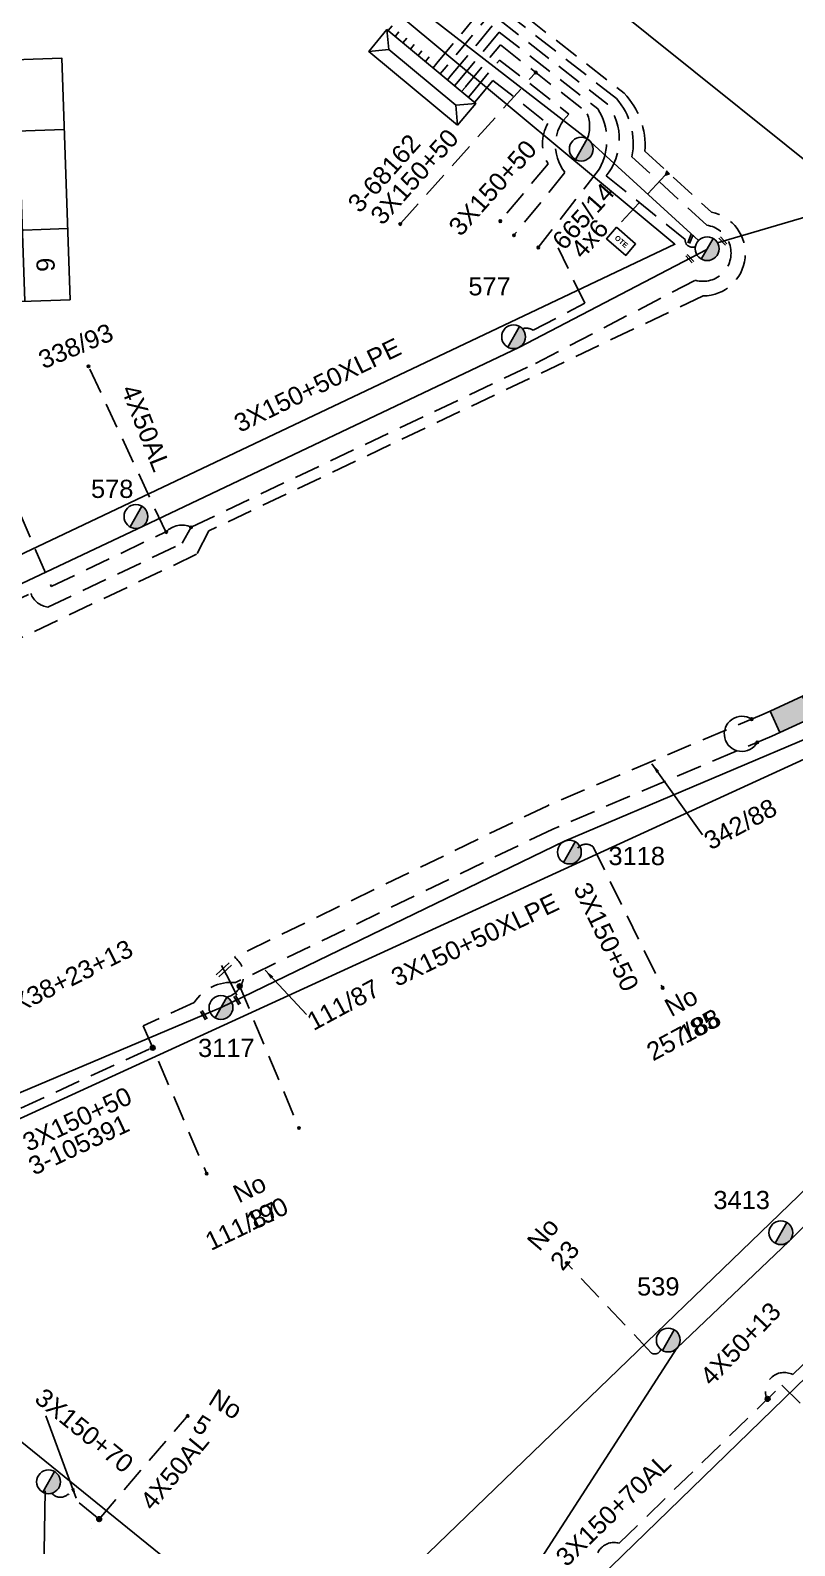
# Model space of a CAD drawing. Header units: millimetres. Extents: x 1421 to 13344, y 800 to 1949.
# Drawn here: x 11659.7 to 11735.3, y 963.7 to 1113.6 of the extents above; entities that cross this region are included whole.
import ezdxf
from ezdxf.enums import TextEntityAlignment as Align

# ---------------------------------------------------------------- set-up
doc = ezdxf.new("R2010")
doc.units = ezdxf.units.MM
doc.linetypes.add('DASHED', pattern=[19.05, 12.7, -6.35])
for name, color, linetype in [('Link Box 4 Διευθύνσεων', 7, 'Continuous'), ('Pillar OTE', 7, 'Continuous'), ('Άγνωστα', 7, 'Continuous'), ('Ασφαλειοκιβώτια Χ.Τ 9 αναχωρήσεων', 7, 'Continuous'), ('Γυμνά εναέρια ΧΤ και ΦΟΠ (3Φ)   4x50+16AL', 7, 'Continuous'), ('Επιγραφές - Σχήματα', 7, 'Continuous'), ('Καλώδια ΧΤ   3x150+50CU', 7, 'DASHED'), ('Καλώδια ΧΤ   3x150+70AL', 7, 'DASHED'), ('Καλώδια ΧΤ   3x150AL+50CU', 7, 'DASHED'), ('Μηχανική τομή', 7, 'Continuous'), ('Στύλος ΦΜ', 7, 'Continuous'), ('Στύλος ΦΜ @ 1', 7, 'Continuous'), ('Συνδέσεις', 7, 'Continuous'), ('Συνεστραμμένα ΧΤ   3x70+54.6+25 AL', 7, 'SYN_LINE'), ('Υποσταθμός πόλεως', 7, 'Continuous'), ('Υπόβαθρο ΔΕΗ', 7, 'Continuous'), ('Υπόγεια καλώδια Παροχών ΧΤ   4x50AL', 7, 'DASHED'), ('Υπόγεια καλώδια Παροχών ΧΤ   4x6', 7, 'DASHED')]:
    doc.layers.add(name, color=color, linetype=linetype)
doc.styles.get("Standard").update_dxf_attribs({"font": 'ARIAL.TTF'})
doc.linetypes.add('SYN_LINE', pattern='A,0.5,-0.0001,["/\\/\\/\\/",Standard,S=0.1,R=0,X=0,Y=-0.05],-0.25', length=0.7501)
doc.dimstyles.new('ISO-25', dxfattribs={"dimtxt": 2.5, "dimasz": 2.5, "dimexe": 1.25, "dimexo": 0.625, "dimtad": 1, "dimtxsty": 'Standard', "dimcen": 2.5, "dimadec": 0, "dimazin": 0, "dimtfac": 1, "dimtmove": 0, "dimatfit": 3, "dimfxl": 1, "dimarcsym": 0})

# ---------------------------------------------------------------- blocks, each defined once
blk = doc.blocks.new('LINK BOX 4 ΑΝΑΧΩΡΗΣΕΩΝ')
at = {"layer": 'Link Box 4 Διευθύνσεων', "ltscale": 40}
blk.add_hatch(color=256, dxfattribs=at).paths.add_polyline_path([(-3.54, 0), (-3.54, -4.67), (3.54, -4.67), (3.54, 0)])
for p, q in [((-3.54, 0), (-5.33, 0)), ((5.33, 0), (3.54, 0)), ((-3.54, -4.67), (-5.33, -4.67)), ((5.33, -4.67), (3.54, -4.67))]:
    blk.add_line(p, q, dxfattribs=at)
blk.add_lwpolyline([(-3.54, -4.67), (-3.54, 0), (3.54, 0), (3.54, -4.67)], close=True, dxfattribs=at)
blk = doc.blocks.new('ΑΣΦΑΛΕΙΟΚΙΒΩΤΙΟ ΥΠΟΣΤΑΘΜΟΥ 9 ΑΝΑΧΩΡΗΣΕΩΝ')
at = {"layer": 'Ασφαλειοκιβώτια Χ.Τ 9 αναχωρήσεων', "ltscale": 40}
for p, q in [((-23.8, 40.36), (24.02, 40.36)), ((-9.72, 40.36), (-9.72, -40.64)), ((9.94, 40.36), (9.94, -40.64)), ((-23.8, 31.36), (24.02, 31.36)), ((-23.8, 22.36), (24.02, 22.36)), ((-23.8, 13.36), (24.02, 13.36)), ((-23.8, 4.36), (24.02, 4.36)), ((-23.8, -4.64), (24.02, -4.64)), ((-23.8, -13.64), (24.02, -13.64)), ((-23.8, -22.64), (24.02, -22.64)), ((-23.8, -31.64), (24.02, -31.64))]:
    blk.add_line(p, q, dxfattribs=at)
at = {"layer": 'Ασφαλειοκιβώτια Χ.Τ 9 αναχωρήσεων'}
blk.add_lwpolyline([(-23.8, -40.64), (24.02, -40.64), (24.02, 40.36), (-23.8, 40.36)], close=True, dxfattribs=at)
for s, p in [('1', (-18.12, 33.62)), ('2', (-18.12, 25.05)), ('3', (-18.12, 15.98)), ('4', (-18.12, 6.96)), ('5', (-18.12, -2.05)), ('6', (-18.12, -11.19)), ('7', (-18.12, -19.43)), ('8', (-18.12, -29.12)), ('9', (-18.12, -37.81))]:
    blk.add_text(s, height=3.6, dxfattribs=at).set_placement(p)
at = {"layer": 'Ασφαλειοκιβώτια Χ.Τ 9 αναχωρήσεων', "ltscale": 40}
for tag, height, p in [('ΟΝΟΜΑ', 5, (-0.16, 44.31)), ('ΚΕΙΜΕΝΟ 1', 2, (17.06, 35.59)), ('ΚΕΙΜΕΝΟ 2', 2, (17.06, 26.88)), ('ΚΕΙΜΕΝΟ 3', 2, (17.06, 17.69)), ('ΚΕΙΜΕΝΟ 4', 2, (17.06, 8.71)), ('ΚΕΙΜΕΝΟ 5', 2, (17.06, -0.13)), ('ΚΕΙΜΕΝΟ 6', 2, (17.06, -9.05)), ('ΚΕΙΜΕΝΟ 7', 2, (17.06, -18.13)), ('ΚΕΙΜΕΝΟ 8', 2, (17.06, -26.85)), ('ΚΕΙΜΕΝΟ 9', 2, (17.06, -35.99)), ('ΣΧ', 2, (-0.1, -42.64))]:
    blk.add_attdef(tag, text='', height=height, dxfattribs=at).set_placement(p, align=Align.MIDDLE_CENTER)
blk = doc.blocks.new('ΥΠΑΡΧΩΝ ΤΣΙΜΕΝΤΕΝΙΟΣ ΣΤΥΛΟΣ')
at = {"layer": 'Στύλος ΦΜ'}
blk.add_hatch(color=7, dxfattribs=at).paths.add_polyline_path([(-1.29, -2.28, 0.574793), (2.62, 0, 0.268822), (1.3, 2.27)])
at = {"layer": 'Στύλος ΦΜ', "color": 7}
blk.add_line((-1.29, -2.28), (1.3, 2.27), dxfattribs=at)
blk.add_circle((0, 0), 2.62, dxfattribs=at)
at = {"layer": 'Στύλος ΦΜ', "flags": 4}
for tag, p in [('ΑΡΙΘΜΟΣ', (-4.68, 8.05)), ('ΤΥΠΟΣ', (-4.91, 3.03))]:
    blk.add_attdef(tag, p, '', height=4, dxfattribs=at)
blk = doc.blocks.new('ΥΠΟΣΤΑΘΜΟΣ ΠΟΛΕΩΣ 13 ΑΝΑΧΩΡΗΣΕΩΝ')
at = {"layer": 'Υποσταθμός πόλεως', "ltscale": 40}
for p, q in [((-11.12, -2.82), (-11.12, -4)), ((-9.53, -2.82), (-9.53, -4)), ((-7.77, -2.82), (-7.77, -4)), ((-5.99, -2.82), (-5.99, -4)), ((-4.14, -2.82), (-4.14, -4)), ((-2.3, -2.82), (-2.3, -4)), ((-0.43, -2.82), (-0.43, -4)), ((1.54, -2.82), (1.54, -4)), ((3.43, -2.82), (3.43, -4)), ((5.39, -2.82), (5.39, -4)), ((7.32, -2.82), (7.32, -4)), ((9.32, -2.82), (9.32, -4)), ((11.11, -2.82), (11.11, -4))]:
    blk.add_line(p, q, dxfattribs=at)
blk.add_lwpolyline([(-11.43, 2.82), (11.43, 2.82), (11.43, -2.82), (-11.43, -2.82)], close=True, dxfattribs=at)
for points in [[(-8.62, 0), (-11.43, 2.82)], [(-11.43, -2.82), (-8.62, 0)], [(-8.62, 0), (8.62, 0)], [(8.62, 0), (11.43, 2.82)], [(11.43, -2.82), (8.62, 0)]]:
    blk.add_lwpolyline(points, dxfattribs=at)
at = {"layer": 'Υποσταθμός πόλεως', "linetype": 'SYN_LINE', "ltscale": 40, "flags": 1}
for tag, p in [('ΜΕΤΑΣΧΗΜΑΤΙΣΜΟΣ', (12.22, 1.68)), ('ΙΣΧΥΣ', (12.2, -1.11)), ('ΑΡΙΘΜΟΣ', (12.32, -3.83))]:
    blk.add_attdef(tag, p, '', height=1.8, dxfattribs=at)
blk = doc.blocks.new('ΜΗΧΑΝΙΚΗ ΤΟΜΗ')
at = {"layer": 'Μηχανική τομή', "ltscale": 40}
for p, q in [((-1.89, 0.78), (1.89, 0.78)), ((1.89, 0), (-1.89, 0))]:
    blk.add_line(p, q, dxfattribs=at)
blk = doc.blocks.new('_ΣΥΝΔΕΣΗ')
at = {"layer": 'Συνδέσεις', "linetype": 'SYN_LINE', "ltscale": 40}
blk.add_hatch(color=256, dxfattribs=at).paths.add_polyline_path([(0.5, -0.01, 1), (-0.5, -0.01, 1)])
at = {"layer": 'Συνδέσεις'}
blk.add_circle((0, -0.01), 0.5, dxfattribs=at)
blk = doc.blocks.new('τομή_')
at = {"layer": 'Επιγραφές - Σχήματα'}
for p, q in [((-1.29, -0.22), (0.13, 0.75)), ((-1.08, -0.46), (0.34, 0.51)), ((-0.66, 0.62), (-0.29, -0.37))]:
    blk.add_line(p, q, dxfattribs=at)
blk = doc.blocks.new('PILLAR ΟΤΕ')
at = {"layer": 'Pillar OTE', "ltscale": 40}
blk.add_lwpolyline([(-3.31, 2.02), (3.39, 2.02), (3.39, -1.99), (-3.31, -1.99)], close=True, dxfattribs=at)
at = {"layer": 'Pillar OTE', "insert": (-1.81, 0.71), "char_height": 1.3575, "width": 109.961, "attachment_point": 1}
blk.add_mtext('{\\fArial|b1|i0|c161|p34;OTE}', dxfattribs=at)

msp = doc.modelspace()

# ---------------------------------------------------------------- hatches: boundary and pattern name
at = {"layer": 'Pillar OTE', "ltscale": 40}
h = msp.add_hatch(color=256, dxfattribs=at)
h.dxf.hatch_style = 1
h.paths.add_polyline_path([(11722.68748, 1099.70647), (11722.53362, 1099.31756), (11722.93541, 1099.45011)])

# ---------------------------------------------------------------- linework, layer by layer
msp.add_lwpolyline([(11722.93541, 1099.45011), (11722.53362, 1099.31756), (11722.68748, 1099.70647), (11722.93541, 1099.45011)], dxfattribs=at)
at = {"layer": 'Άγνωστα', "color": 27, "linetype": 'DASHED', "ltscale": 0.2}
msp.add_lwpolyline([(11708.38216, 1084.10916, -0.227532156), (11709.45259, 1083.95349), (11709.45259, 1083.95349), (11714.56223, 1086.63646), (11711.91045, 1092.10902), (11711.91045, 1092.10902)], format="xyb", dxfattribs=at)
at = {"layer": 'Άγνωστα', "color": 133, "linetype": 'DASHED', "ltscale": 0.2}
msp.add_lwpolyline([(11722.08883, 983.09024, -0.483952597), (11721.17189, 982.71989), (11712.77376, 991.63273)], format="xyb", dxfattribs=at)
msp.add_lwpolyline([(11734.04872, 979.53307), (11734.04872, 979.53307), (11746.05303, 967.83435)], dxfattribs=at)
at = {"layer": 'Άγνωστα', "color": 6}
msp.add_lwpolyline([(11660.89696, 953.12903), (11661.1565, 969.1061)], dxfattribs=at)
at = {"layer": 'Γυμνά εναέρια ΧΤ και ΦΟΠ (3Φ)   4x50+16AL', "color": 151, "linetype": 'Continuous', "ltscale": 0.2}
msp.add_lwpolyline([(11616.86082, 988.98133), (11646.0475, 1003.15693), (11678.56046, 1016.92884), (11712.5539, 1033.38489), (11739.94244, 1044.98844)], dxfattribs=at)
at = {"layer": 'Γυμνά εναέρια ΧΤ και ΦΟΠ (3Φ)   4x50+16AL', "color": 133, "linetype": 'Continuous', "ltscale": 0.2}
msp.add_lwpolyline([(11685.86935, 933.97698), (11702.87475, 951.01742), (11723.6748, 983.20409), (11734.77392, 993.78512), (11744.83312, 1003.76538), (11773.60823, 1030.49158)], dxfattribs=at)
at = {"layer": 'Καλώδια ΧΤ   3x150+50CU', "color": 62, "linetype": 'DASHED', "ltscale": 0.2}
for points in [[(11732.08434, 1045.89266), (11710.85871, 1036.90012), (11679.89541, 1021.91094, -0.619034683), (11679.14376, 1017.95201)], [(11733.06051, 1043.77259), (11711.38696, 1034.59028), (11680.0071, 1019.39945, 0.276021007), (11675.89947, 1017.41097), (11670.86947, 1015.10694), (11677.15094, 1000.47162)], [(11651.30664, 953.24449), (11657.66842, 962.07559), (11646.19676, 970.3396), (11622.09431, 990.17582), (11644.71993, 1000.54397, 0.784967606), (11648.37019, 1002.21599), (11671.79667, 1012.94663)]]:
    msp.add_lwpolyline(points, format="xyb", dxfattribs=at)
at = {"layer": 'Καλώδια ΧΤ   3x150+50CU', "color": 151, "linetype": 'DASHED', "ltscale": 0.2}
msp.add_lwpolyline([(11713.87143, 1032.70665, -0.422195656), (11715.38963, 1032.8186), (11722.26578, 1018.8707)], format="xyb", dxfattribs=at)
at = {"layer": 'Καλώδια ΧΤ   3x150+50CU', "color": 62, "linetype": 'DASHED', "ltscale": 0.2}
msp.add_lwpolyline([(11680.35392, 1019.15655), (11686.27652, 1004.98256)], dxfattribs=at)
at = {"layer": 'Καλώδια ΧΤ   3x150+50CU', "color": 133, "linetype": 'DASHED', "ltscale": 0.2}
msp.add_lwpolyline([(11732.62734, 978.15256, -0.725537856), (11735.13856, 980.59157), (11745.93498, 991.07751)], format="xyb", dxfattribs=at)
at = {"layer": 'Καλώδια ΧΤ   3x150+70AL', "color": 133, "linetype": 'DASHED', "ltscale": 0.2}
msp.add_lwpolyline([(11715.74924, 961.75984, -0.592606421), (11717.95254, 963.89977), (11734.00976, 979.49523)], format="xyb", dxfattribs=at)
at = {"layer": 'Καλώδια ΧΤ   3x150+70AL', "color": 6, "linetype": 'DASHED', "ltscale": 0.2}
msp.add_lwpolyline([(11666.49612, 966.29845), (11663.42827, 968.78418, -0.456166605), (11661.81851, 968.85568)], format="xyb", dxfattribs=at)
at = {"layer": 'Καλώδια ΧΤ   3x150+70AL', "color": 6, "ltscale": 0.2}
msp.add_lwpolyline([(11665.71197, 965.38355), (11665.71197, 965.38355)], dxfattribs=at)
at = {"layer": 'Καλώδια ΧΤ   3x150AL+50CU', "color": 30, "linetype": 'DASHED', "ltscale": 0.2}
msp.add_lwpolyline([(11699.91939, 1110.37885), (11705.70936, 1117.338), (11718.44353, 1107.41211, -0.216891354), (11720.49708, 1101.69115), (11727.10522, 1095.63699, -0.9001756), (11726.28648, 1087.35294), (11677.3703, 1064.10222), (11676.14502, 1061.77768), (11615.08192, 1032.75332, -0.60157845), (11614.43646, 1033.87669), (11615.50487, 1034.38601)], format="xyb", dxfattribs=at)
at = {"layer": 'Καλώδια ΧΤ   3x150AL+50CU', "color": 85, "linetype": 'DASHED', "ltscale": 0.2}
msp.add_lwpolyline([(11619.31034, 1038.78576), (11659.73491, 1057.9044, 0.281978332), (11661.43457, 1056.55494), (11674.71262, 1062.86623), (11675.61437, 1064.47773), (11709.69036, 1080.67465), (11725.48592, 1088.90117, 1.070764304), (11726.62388, 1094.35153), (11719.22348, 1101.13153, 0.233414637), (11717.69375, 1106.89069), (11705.88865, 1116.09239), (11700.63775, 1109.78117)], format="xyb", dxfattribs=at)
at = {"layer": 'Καλώδια ΧΤ   3x150AL+50CU', "color": 27, "linetype": 'DASHED', "ltscale": 0.2}
msp.add_lwpolyline([(11701.34727, 1109.19086), (11705.98708, 1114.76758), (11716.8041, 1106.33605, -0.34884479), (11716.67192, 1099.2377), (11724.48865, 1092.93617, 0.558606965), (11725.51087, 1092.22867)], format="xyb", dxfattribs=at)
at = {"layer": 'Καλώδια ΧΤ   3x150AL+50CU', "color": 2, "linetype": 'DASHED', "ltscale": 0.2}
msp.add_lwpolyline([(11702.05626, 1108.60099), (11706.10013, 1113.46144), (11706.10017, 1113.46141)], dxfattribs=at)
msp.add_lwpolyline([(11706.10017, 1113.46141), (11715.86002, 1105.8539, -0.272779735), (11716.00595, 1099.93795), (11709.96021, 1092.15112)], format="xyb", dxfattribs=at)
at = {"layer": 'Καλώδια ΧΤ   3x150AL+50CU', "color": 1, "linetype": 'DASHED', "ltscale": 0.2}
msp.add_lwpolyline([(11702.74028, 1108.03188), (11706.20387, 1112.19487), (11714.74286, 1105.53899, -0.205670751), (11714.7988, 1102.9055)], format="xyb", dxfattribs=at)
at = {"layer": 'Καλώδια ΧΤ   3x150AL+50CU', "color": 6, "linetype": 'DASHED', "ltscale": 0.2}
msp.add_lwpolyline([(11703.42024, 1107.46616), (11706.11206, 1110.70155), (11712.99092, 1105.35355), (11712.99092, 1105.35355, 0.391342416), (11712.60009, 1099.56591), (11712.60009, 1099.56591), (11712.60009, 1099.56591), (11707.54729, 1093.3569)], format="xyb", dxfattribs=at)
at = {"layer": 'Καλώδια ΧΤ   3x150AL+50CU', "color": 1, "linetype": 'DASHED', "ltscale": 0.2}
msp.add_lwpolyline([(11696.35978, 1094.567), (11709.70228, 1109.46797)], dxfattribs=at)
at = {"layer": 'Καλώδια ΧΤ   3x150AL+50CU', "color": 133, "linetype": 'DASHED', "ltscale": 0.2}
msp.add_lwpolyline([(11704.03017, 1106.9587), (11705.46661, 1108.6852), (11710.89723, 1104.40674, 0.27732968), (11710.92878, 1100.42152), (11710.92878, 1100.42152), (11710.92878, 1100.42152), (11706.19605, 1094.7556)], format="xyb", dxfattribs=at)
at = {"layer": 'Καλώδια ΧΤ   3x150AL+50CU', "color": 85, "linetype": 'DASHED', "ltscale": 0.2}
msp.add_lwpolyline([(11654.18107, 1076.306), (11661.75888, 1058.60384), (11661.75888, 1058.60384), (11661.75888, 1058.60384), (11673.09479, 1063.992)], dxfattribs=at)
msp.add_arc((11674.7081, 1062.40105), 2.26581, 66.4235176, 135.3999004, dxfattribs=at)
at = {"layer": 'Συνεστραμμένα ΧΤ   3x70+54.6+25 AL', "color": 5, "linetype": 'SYN_LINE', "ltscale": 20}
msp.add_lwpolyline([(11616.21451, 1180.4325), (11635.69888, 1166.99136), (11651.87794, 1154.20831), (11692.59583, 1120.11165), (11714.7988, 1102.9055), (11725.80303, 1092.82379)], dxfattribs=at)
at = {"layer": 'Συνεστραμμένα ΧΤ   3x70+54.6+25 AL', "color": 27, "linetype": 'SYN_LINE', "ltscale": 20}
for points in [[(11727.69574, 1092.60952), (11738.23327, 1095.70185), (11778.76993, 1115.71372), (11813.88152, 1135.2319)], [(11589.23682, 1026.97059), (11626.48629, 1043.59962), (11670.84696, 1064.57981), (11708.01765, 1082.24769), (11726.62272, 1091.93744)]]:
    msp.add_lwpolyline(points, dxfattribs=at)
at = {"layer": 'Υπόβαθρο ΔΕΗ'}
for points in [[(11702.75798, 1127.72643), (11763.41625, 1189.34748), (11811.17072, 1136.2814), (11738.98636, 1098.68608), (11702.75798, 1127.72643)], [(11524.33926, 1075.87382), (11625.73679, 1172.01446), (11696.59297, 1114.84043), (11723.48374, 1092.45949), (11587.63786, 1028.02045), (11524.33926, 1075.87382)], [(11637.62309, 996.31171), (11636.70406, 991.83622), (11686.88868, 951.17414), (11761.06441, 1022.78131), (11741.02142, 1043.67393), (11637.62309, 996.31171)], [(11679.10123, 1020.1674), (11680.12259, 1018.13651)], [(11753.23901, 897.86813), (11820.70931, 962.56218), (11770.7767, 1013.65618), (11697.78599, 942.76449), (11753.23901, 897.86813)]]:
    msp.add_lwpolyline(points, dxfattribs=at)
msp.add_arc((11730.10545, 1044.01225), 1.74342, 56.350572, 330.9818283, dxfattribs=at)
at = {"layer": 'Υπόγεια καλώδια Παροχών ΧΤ   4x50AL', "color": 85, "ltscale": 0.2}
msp.add_lwpolyline([(11673.09479, 1063.992), (11673.09479, 1063.992), (11665.45094, 1080.38472)], dxfattribs=at)
at = {"layer": 'Υπόγεια καλώδια Παροχών ΧΤ   4x50AL', "color": 6, "ltscale": 0.2}
msp.add_lwpolyline([(11666.49612, 966.29845), (11675.33303, 976.60881)], dxfattribs=at)
at = {"layer": 'Υπόγεια καλώδια Παροχών ΧΤ   4x6', "color": 30, "linetype": 'DASHED', "ltscale": 0.2}
msp.add_lwpolyline([(11722.52884, 1099.30547), (11717.58973, 1094.04136)], dxfattribs=at)

# ---------------------------------------------------------------- block references
at = {"layer": 'Link Box 4 Διευθύνσεων', "xscale": 0.4999999999999997, "yscale": 0.4999999999999997, "zscale": 0.4999999999999997, "rotation": 24.72323136860651}
msp.add_blockref('LINK BOX 4 ΑΝΑΧΩΡΗΣΕΩΝ', (11734.50433, 1047.00692), dxfattribs=at)
at = {"layer": 'Pillar OTE', "xscale": 0.375, "yscale": 0.375, "zscale": 0.375, "rotation": 319.3038628419159}
msp.add_blockref('PILLAR ΟΤΕ', (11718.13577, 1092.76047), dxfattribs=at)
at = {"layer": 'Ασφαλειοκιβώτια Χ.Τ 9 αναχωρήσεων', "xscale": 0.4999999999999997, "yscale": 0.4999999999999997, "zscale": 0.4999999999999997, "rotation": 91.97262806557677}
msp.add_blockref('ΑΣΦΑΛΕΙΟΚΙΒΩΤΙΟ ΥΠΟΣΤΑΘΜΟΥ 9 ΑΝΑΧΩΡΗΣΕΩΝ', (11642.91595, 1098.1707), dxfattribs=at)
at = {"layer": 'Επιγραφές - Σχήματα', "rotation": 8.28868952573257}
msp.add_blockref('τομή_', (11679.33936, 1020.57346), dxfattribs=at)
at = {"layer": 'Μηχανική τομή'}
for p, xscale, yscale, zscale, rotation in [((11725.10337, 1092.96418), 0.249999999999919, 0.249999999999919, 0.249999999999919, 68.45138536945211), ((11728.15565, 1092.7341), 0.2500000000001928, 0.2500000000001928, 0.2500000000001928, 312.6268794242704), ((11724.87192, 1090.96695), 0.2500000000001928, 0.2500000000001928, 0.2500000000001928, 312.6268794242704), ((11680.06751, 1017.60518), 0.2500000000001926, 0.2500000000001926, 0.2500000000001926, 301.5413271457322), ((11676.7762, 1016.11838), 0.2500000000001927, 0.2500000000001927, 0.2500000000001927, 301.5413271457322)]:
    msp.add_blockref('ΜΗΧΑΝΙΚΗ ΤΟΜΗ', p, dxfattribs=dict(at, xscale=xscale, yscale=yscale, zscale=zscale, rotation=rotation))
at = {"layer": 'Στύλος ΦΜ @ 1', "ltscale": 40, "xscale": 0.4499999999998181, "yscale": 0.4499999999998181, "zscale": 0.4499999999998181}
for p in [(11714.21324, 1101.88361), (11726.67144, 1092.02817), (11661.49347, 969.98771)]:
    msp.add_blockref('ΥΠΑΡΧΩΝ ΤΣΙΜΕΝΤΕΝΙΟΣ ΣΤΥΛΟΣ', p, dxfattribs=at)
at = {"layer": 'Στύλος ΦΜ @ 1', "ltscale": 40}
ref = msp.add_blockref('ΥΠΑΡΧΩΝ ΤΣΙΜΕΝΤΕΝΙΟΣ ΣΤΥΛΟΣ', (11707.5146, 1083.31262), dxfattribs=dict(at, xscale=0.4499999999998181, yscale=0.4499999999998181, zscale=0.4499999999998181))
ref.add_attrib('ΤΥΠΟΣ', '577', (11703.0397, 1087.40608), dxfattribs={"layer": 'Στύλος ΦΜ', "height": 1.8, "flags": 4})
ref = msp.add_blockref('ΥΠΑΡΧΩΝ ΤΣΙΜΕΝΤΕΝΙΟΣ ΣΤΥΛΟΣ', (11670.14354, 1065.52445), dxfattribs=dict(at, xscale=0.4499999999998181, yscale=0.4499999999998181, zscale=0.4499999999998181))
ref.add_attrib('ΤΥΠΟΣ', '578', (11665.69388, 1067.35883), dxfattribs={"layer": 'Στύλος ΦΜ', "height": 1.8, "flags": 4})
ref = msp.add_blockref('ΥΠΑΡΧΩΝ ΤΣΙΜΕΝΤΕΝΙΟΣ ΣΤΥΛΟΣ', (11713.03621, 1032.3104), dxfattribs=dict(at, xscale=0.4499999999998181, yscale=0.4499999999998181, zscale=0.4499999999998181))
ref.add_attrib('ΤΥΠΟΣ', '3118', (11716.90068, 1031.02086), dxfattribs={"layer": 'Στύλος ΦΜ', "height": 1.8, "flags": 4})
ref = msp.add_blockref('ΥΠΑΡΧΩΝ ΤΣΙΜΕΝΤΕΝΙΟΣ ΣΤΥΛΟΣ', (11678.5582, 1016.93013), dxfattribs=dict(at, xscale=0.4499999999998181, yscale=0.4499999999998181, zscale=0.4499999999998181))
ref.add_attrib('ΤΥΠΟΣ', '3117', (11676.28833, 1012.0291), dxfattribs={"layer": 'Στύλος ΦΜ', "height": 1.8, "flags": 4})
ref = msp.add_blockref('ΥΠΑΡΧΩΝ ΤΣΙΜΕΝΤΕΝΙΟΣ ΣΤΥΛΟΣ', (11733.96486, 994.64102), dxfattribs=dict(at, xscale=0.4499999999998181, yscale=0.4499999999998181, zscale=0.4499999999998181))
ref.add_attrib('ΤΥΠΟΣ', '3413', (11727.28191, 996.9728), dxfattribs={"layer": 'Στύλος ΦΜ', "height": 1.8, "flags": 4})
ref = msp.add_blockref('ΥΠΑΡΧΩΝ ΤΣΙΜΕΝΤΕΝΙΟΣ ΣΤΥΛΟΣ', (11722.8196, 984.01389), dxfattribs=dict(at, xscale=0.4499999999998181, yscale=0.4499999999998181, zscale=0.4499999999998181))
ref.add_attrib('ΤΥΠΟΣ', '539', (11719.73646, 988.41987), dxfattribs={"layer": 'Στύλος ΦΜ', "height": 1.8, "flags": 4})
at = {"layer": 'Συνδέσεις'}
for p, xscale, yscale, zscale in [((11709.71292, 1109.45968), 0.25, 0.25, 0.25), ((11706.19605, 1094.7556), 0.25, 0.25, 0.25), ((11696.29581, 1094.46298), 0.25, 0.25, 0.25), ((11707.54729, 1093.3569), 0.25, 0.25, 0.25), ((11709.96021, 1092.15112), 0.25, 0.25, 0.25), ((11665.45094, 1080.38472), 0.25, 0.25, 0.25), ((11673.14094, 1063.98228), 0.25, 0.25, 0.25), ((11675.58531, 1064.45278), 0.25, 0.25, 0.25), ((11731.0715, 1045.46356), 0.25, 0.25, 0.25), ((11731.63001, 1043.16654), 0.25, 0.25, 0.25), ((11680.40516, 1019.03391), 0.4777242751394019, 0.4777242751394019, 0.4777242751394019), ((11722.26578, 1018.8707), 0.25, 0.25, 0.25), ((11671.79667, 1012.94663), 0.4777242751394019, 0.4777242751394019, 0.4777242751394019), ((11686.27031, 1004.99703), 0.25, 0.25, 0.25), ((11677.14473, 1000.48608), 0.25, 0.25, 0.25), ((11712.77376, 991.63273), 0.25, 0.25, 0.25), ((11732.6516, 978.19397), 0.4777242751394019, 0.4777242751394019, 0.4777242751394019), ((11675.26628, 976.50653), 0.25, 0.25, 0.25), ((11666.49612, 966.29845), 0.4777242751394019, 0.4777242751394019, 0.4777242751394019)]:
    msp.add_blockref('_ΣΥΝΔΕΣΗ', p, dxfattribs=dict(at, xscale=xscale, yscale=yscale, zscale=zscale))
at = {"layer": 'Υποσταθμός πόλεως', "xscale": 0.5, "yscale": 0.5, "zscale": 0.5, "rotation": 140.2397324891608}
msp.add_blockref('ΥΠΟΣΤΑΘΜΟΣ ΠΟΛΕΩΣ 13 ΑΝΑΧΩΡΗΣΕΩΝ', (11698.47562, 1108.97706), dxfattribs=at)

# ---------------------------------------------------------------- texts
at = {"layer": 'Άγνωστα', "color": 7, "char_height": 1.8, "attachment_point": 1}
for s, gutter_width, insert, rotation in [('3-68162', 12.5, (11690.94501, 1096.65521), 48.2563653), ('3X150+50', 12.5, (11693.18848, 1095.45208), 48.2563653), ('3X150+50', 12.5, (11700.92322, 1094.34987), 48.2772701), ('665/14', 12.5, (11711.17993, 1092.96463), 48.2563653), ('4x6', 12.5, (11713.00361, 1092.10521), 48.2563653), ('338/93', 2.0013, (11660.28906, 1081.74494), 22.6833078), ('3X150+50XLPE', 12.5, (11679.63155, 1075.41142), 25.9387706), ('342/88', 1.76372, (11726.14427, 1034.04259), 28.42308), ('3X150+50', 12.5, (11715.01618, 1029.51261), 295.5476992), ('3X150+50XLPE', 12.5, (11695.18752, 1020.57194), 25.5046809), ('3X38+23+13', 12.5, (11656.35402, 1017.28452), 26.6279846), ('111/87', 1.76372, (11686.84824, 1016.16111), 28.42308), ('257/85', 1.76372, (11720.45426, 1013.16267), 28.42308), ('3X150+50', 12.5, (11658.71147, 1004.25416), 25.0823595), ('3-105391', 12.5, (11659.2843, 1001.90486), 25.0823595), ('111/87', 1.66629, (11676.78102, 994.44275), 25.666909), ('4X50+13', 12.5, (11725.80086, 980.61472), 46.2596131)]:
    msp.add_mtext_dynamic_manual_height_columns(s, width=1.8, gutter_width=gutter_width, heights=[0.04535], dxfattribs=dict(at, insert=insert, rotation=rotation))
at = {"layer": 'Άγνωστα', "color": 7}
note = msp.add_mtext_dynamic_manual_height_columns('No ', width=1.8, gutter_width=1.76372, heights=[0.04535, 0], dxfattribs=dict(at, insert=(11719.11708, 1015.83553), char_height=1.8, attachment_point=1, rotation=28.42308))
for column, words in zip(note.columns.linked_columns, ['188']):
    column.text = words
note = msp.add_mtext_dynamic_manual_height_columns('No ', width=1.8, gutter_width=1.66629, heights=[0.04535, 0], dxfattribs=dict(at, insert=(11676.41561, 997.63825), char_height=1.8, attachment_point=1, rotation=25.666909))
for column, words in zip(note.columns.linked_columns, ['190']):
    column.text = words
note = msp.add_mtext_dynamic_manual_height_columns('No ', width=1.8, gutter_width=1.76372, heights=[0.04535, 0], dxfattribs=dict(at, insert=(11706.38735, 991.1498), char_height=1.8, attachment_point=1, rotation=49.6985494))
for column, words in zip(note.columns.linked_columns, ['23']):
    column.text = words
note = msp.add_mtext_dynamic_manual_height_columns('No ', width=1.8, gutter_width=1.66629, heights=[0.04535, 0], dxfattribs=dict(at, insert=(11675.17828, 981.10587), char_height=1.8, attachment_point=1, rotation=328.3007851))
for column, words in zip(note.columns.linked_columns, ['5']):
    column.text = words
at = {"layer": 'Καλώδια ΧΤ   3x150+70AL', "color": 7, "char_height": 1.8, "attachment_point": 1}
for s, insert, rotation in [('3X150+70', (11661.11834, 979.39272), 320.9968877), ('3X150+70AL', (11711.50355, 962.77777), 44.068457)]:
    msp.add_mtext_dynamic_manual_height_columns(s, width=1.8, gutter_width=12.5, heights=[0.04535], dxfattribs=dict(at, insert=insert, rotation=rotation))
at = {"layer": 'Υπόγεια καλώδια Παροχών ΧΤ   4x50AL', "color": 7, "char_height": 1.8, "attachment_point": 1}
for insert, rotation in [((11670.32763, 1078.77507), 291.4683162), ((11670.41439, 968.17709), 50.4055177)]:
    msp.add_mtext_dynamic_manual_height_columns('4X50AL', width=1.8, gutter_width=12.5, heights=[0.04535], dxfattribs=dict(at, insert=insert, rotation=rotation))

# ---------------------------------------------------------------- leaders
at = {"layer": 'Επιγραφές - Σχήματα', "ltscale": 40}
for points in [[(11721.2018, 1041.05335), (11726.19389, 1034.0284)], [(11682.92353, 1020.61414), (11687.01166, 1016.24857)], [(11664.22451, 968.37925), (11661.22661, 976.51827)]]:
    msp.add_leader(points, dimstyle='ISO-25', override={"dimasz": 1, "dimtad": 0}, dxfattribs=at)

doc.saveas('drawing.dxf')
